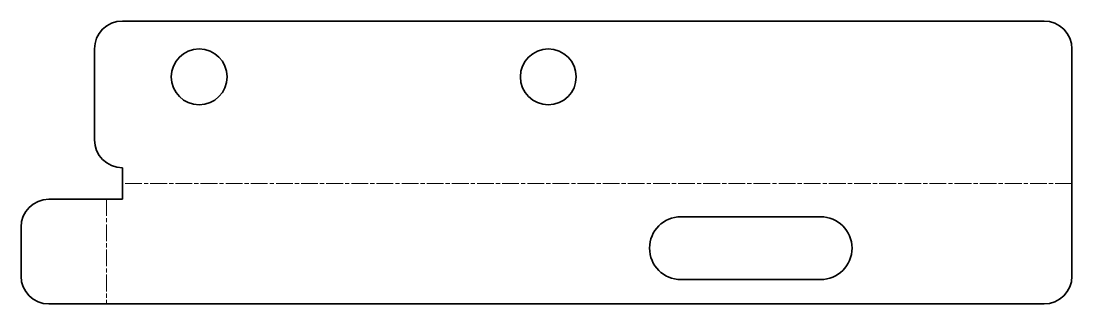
# Model space of a CAD drawing. Header units: inches. Extents: x 0 to 151, y 0 to 41.
import ezdxf

# ---------------------------------------------------------------- set-up
doc = ezdxf.new("R2010")
doc.units = ezdxf.units.IN
doc.header["$MEASUREMENT"] = 0
doc.linetypes.add('Chain', pattern=[13.68, 9.12, -1.14, 2.28, -1.14])
doc.layers.add('SIMUMAK Bend Centerline (ISO)', color=7, linetype='Chain', lineweight=9)
doc.layers.add('SIMUMAK Visible (ISO)', color=7, linetype='Continuous', lineweight=35)

# ---------------------------------------------------------------- blocks, each defined once
blk = doc.blocks.new('AMB-02-PATEST01_Sheet_AMB-02-PATEST01 (desplegada)')
at = {"layer": 'SIMUMAK Bend Centerline (ISO)', "ltscale": 0.263158}
for p, q in [((75.26, -3), (-60.74, -3)), ((-63, -5.26), (-63, -20.26))]:
    blk.add_line(p, q, dxfattribs=at)
at = {"layer": 'SIMUMAK Visible (ISO)'}
for p, q in [((-60.74, 20.26), (71.26, 20.26)), ((-64.74, 3.26), (-64.74, 16.26)), ((75.26, 16.26), (75.26, -16.26)), ((-60.74, -0.74), (-60.74, -5.26)), ((-71.26, -5.26), (-60.74, -5.26)), ((19.26, -7.76), (39.26, -7.76)), ((-75.26, -16.26), (-75.26, -9.26)), ((39.26, -16.76), (19.26, -16.76)), ((71.26, -20.26), (-71.26, -20.26))]:
    blk.add_line(p, q, dxfattribs=at)
for centre in [(-49.74, 12.26), (0.26, 12.26)]:
    blk.add_circle(centre, 4, dxfattribs=at)
at = {"layer": 'SIMUMAK Visible (ISO)', "extrusion": (0, 0, -1)}
for centre, radius, start, end in [((60.74, 16.26), 4, 360, 90), ((-71.26, 16.26), 4, 90, 180), ((60.74, 3.26), 4, 270, 0), ((71.26, -9.26), 4, 0, 90), ((-19.26, -12.26), 4.5, 270, 90), ((-39.26, -12.26), 4.5, 90, 270), ((71.26, -16.26), 4, 270, 0), ((-71.26, -16.26), 4, 180, 270)]:
    blk.add_arc(centre, radius, start, end, dxfattribs=at)

msp = doc.modelspace()

# ---------------------------------------------------------------- block references
msp.add_blockref('AMB-02-PATEST01_Sheet_AMB-02-PATEST01 (desplegada)', (75.26, 20.26))

doc.saveas('drawing.dxf')
